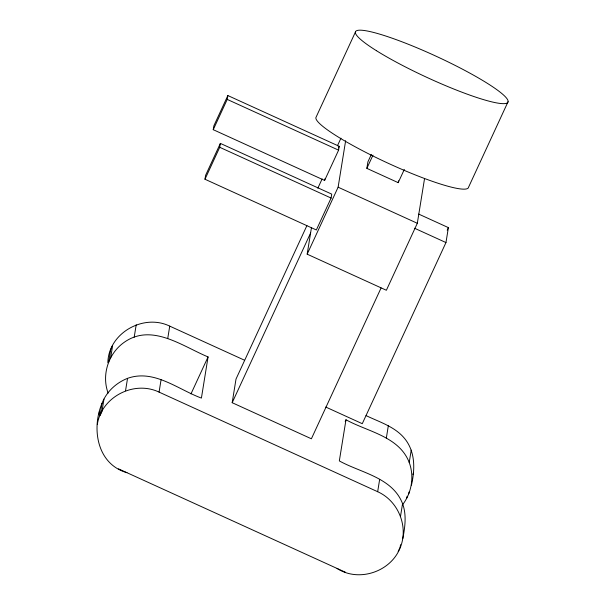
<?xml version="1.0" encoding="UTF-8"?>
<svg xmlns="http://www.w3.org/2000/svg" width="605" height="605" viewBox="0 0 605 605"><rect width="100%" height="100%" fill="white"/><g stroke="black" fill="none" stroke-linecap="round" stroke-linejoin="round"><path stroke-width="0.91" d="M108.129 393.099C101.421 375.055 108.31 353.675 123.889 342.536C151.575 322.609 182.241 346.241 208.067 356.92L201.412 398.082C177.923 389.446 153.859 368.808 127.39 378.397C116.009 382.95 106.488 391.783 102.018 403.293C91.257 428.711 97.125 464.239 126.967 472.702M99.25 414.554L99.341 411.929M107.849 362.743C108.348 333.143 143.529 313.292 169.733 326.133L244.314 360.119M337.068 568.443C358.122 582.222 389.174 572.383 399.413 549.574C409.396 528.331 399.02 501.242 377.664 491.714L159.07 392.108C134.091 380.137 101.564 396.804 97.337 424.332M402.461 504.873C411.634 492.984 414.433 476.831 409.29 462.651C399.262 436.371 367.848 431.826 345.984 419.764L345.205 421.451M411.453 485.134C414.917 470.055 415.431 453.274 405.902 440.175C396.29 427.024 380.069 422.351 366.04 415.59M102.018 403.293L100.014 415.695L101.965 411.483L103.969 399.081M108.681 362.13L110.685 349.728L112.628 345.508L110.624 357.91M125.537 390.769L127.542 378.367M134.197 337.197L136.201 324.794M159.07 392.108L161.074 379.706M167.729 338.535L169.733 326.133M204.974 179.239L205.609 175.314L220.364 143.385L331.737 194.129L331.101 198.054L316.347 229.983L204.974 179.239L219.728 147.302L220.364 143.385M213.24 129.682L213.86 125.825L227.851 95.552L339.224 146.304L338.596 150.161L324.613 180.434L213.24 129.682L227.223 99.409L227.851 95.552M381.082 287.95L311.386 438.791L232.184 402.703L236.01 379.063L306.894 225.65M424.566 178.475L417.321 223.283L386.376 290.264L307.174 254.176L311.477 227.556M324.613 180.434L324.862 178.891M307.174 254.176L338.119 187.195L345.637 140.731M404.314 169.43L398.203 182.657L366.857 168.371L367.908 161.845L371.349 154.411M345.984 419.764L339.329 460.927C361.185 472.997 392.607 477.534 402.635 503.821C406.719 515.135 405.002 527.182 402.786 538.7M398.203 182.657L398.506 180.789M377.664 491.714L379.668 479.311M386.323 438.149L388.327 425.746M400.555 516.088L402.559 503.685M409.214 462.515L411.219 450.112M325.77 407.052L362.274 423.689L445.968 242.56L448.388 227.616L418.675 214.079M406.825 497.983L407.112 496.213M400.54 544.682L400.109 547.336L398.166 551.556M408.768 493.771L409.056 492.001M412.92 474.456L413.457 472.732M355.385 32.125L315.878 117.627A83.959 11.54 24.8 0 0 390.308 164.235A83.959 11.54 24.8 0 0 468.565 187.202L508.071 101.7M190.968 393.916L208.067 356.92M317.837 188.2L322.147 178.876M337.431 145.813L340.955 138.182M338.445 147.983L339.224 146.304M232.184 402.703L310.599 233.008M366.857 168.371L372.967 155.145M447.201 230.18L448.388 227.616M227.223 99.409L338.596 150.161M338.119 187.195L417.321 223.283M414.561 228.251L445.968 242.56M219.728 147.302L331.101 198.054M118.474 468.83L345.561 572.315M376.393 50.669A83.959 11.54 24.8 0 0 504.978 103.576A83.959 11.54 24.8 0 0 413.82 46.494A83.959 11.54 24.8 0 0 376.393 50.669"/></g></svg>
